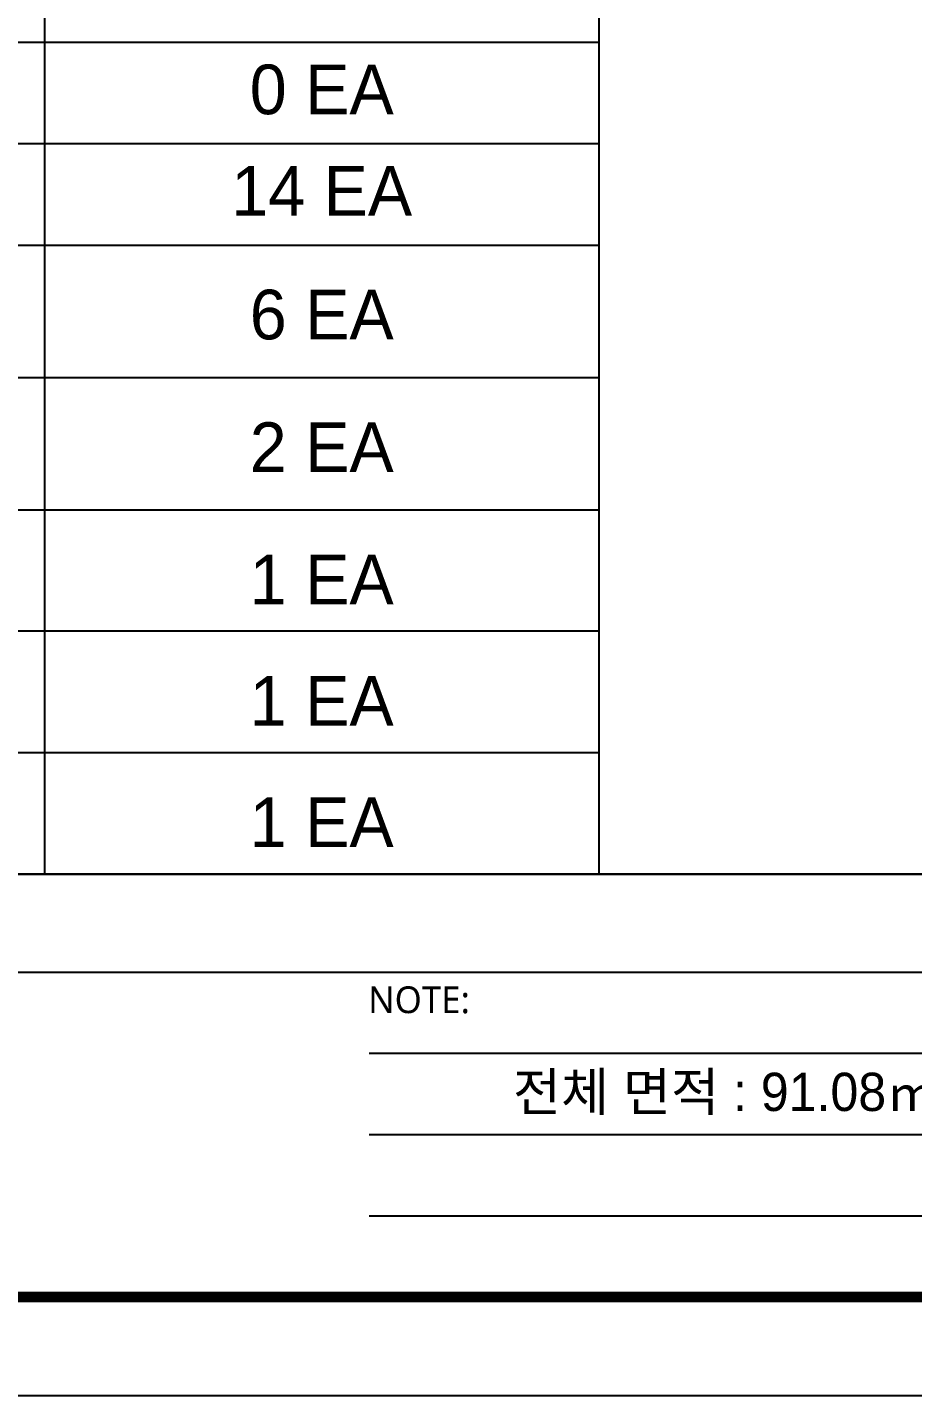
# Model space of a CAD drawing. Header units: millimetres. Extents: x 0 to 400063, y 963 to 238763.
# Drawn here: x 90633 to 93307, y 110534 to 114670 of the extents above; entities that cross this region are included whole.
import ezdxf
from ezdxf.enums import TextEntityAlignment as Align

# ---------------------------------------------------------------- set-up
doc = ezdxf.new("R2010")
doc.units = ezdxf.units.MM
doc.header["$LTSCALE"] = 40
doc.layers.get('Defpoints').update_dxf_attribs({"color": 249})
for name, color, linetype in [('01-FUR', 6, 'Continuous'), ('3TI-CE-LTEXT', 7, 'Continuous'), ('DWG', 7, 'Continuous'), ('FORTXT', 6, 'Continuous'), ('sheet', 7, 'Continuous')]:
    doc.layers.add(name, color=color, linetype=linetype)
doc.styles.add('HANA-TEXT', font='stylu.ttf')
doc.styles.add('맑은고딕', font='malgun.ttf')
doc.styles.add('울릉도L', font='HYWULM.TTF')

msp = doc.modelspace()

# ---------------------------------------------------------------- linework, layer by layer
at = {"layer": '01-FUR', "color": 140, "linetype": 'Continuous'}
for p, q in [((91665, 111568.9), (103545.8, 111568.9)), ((91665, 111323.3), (106601.6, 111323.3)), ((91665, 111077.7), (103545.8, 111077.7))]:
    msp.add_line(p, q, dxfattribs=at)
at = {"layer": '3TI-CE-LTEXT', "color": 3}
for p, q in [((90684.7, 119863.1), (90684.7, 112110.4)), ((88416.6, 114625.1), (92359.4, 114625.1)), ((88416.6, 114318.2), (92359.4, 114318.2)), ((87216.6, 114011.2), (92359.4, 114011.2)), ((87216.6, 113611.2), (92359.4, 113611.2)), ((87216.6, 113211.2), (92359.4, 113211.2)), ((92359.4, 112844.3), (88416.6, 112844.3)), ((92359.4, 112477.4), (88416.6, 112477.4))]:
    msp.add_line(p, q, dxfattribs=at)
msp.add_lwpolyline([(92359.4, 112110.4), (87216.6, 112110.4), (87216.6, 119863.1), (92359.4, 119863.1), (92359.4, 112110.4), (87216.6, 112110.4)], dxfattribs=at)
at = {"layer": 'Defpoints', "color": 9}
msp.add_lwpolyline([(107088.3, 124894.5), (86729.9, 124894.5), (86729.9, 110534.2), (107088.3, 110534.2)], close=True, dxfattribs=at)
at = {"layer": 'Defpoints'}
msp.add_lwpolyline([(87216.6, 124629), (106601.6, 124629), (106601.6, 112110.4), (87216.6, 112110.4)], close=True, dxfattribs=at)
at = {"layer": 'DWG', "color": 2, "const_width": 32.4}
msp.add_lwpolyline([(106601.6, 110832.1), (87216.6, 110832.1)], dxfattribs=at)
at = {"layer": 'FORTXT', "color": 6}
for p, q in [((87216.6, 112110.4), (106601.6, 112110.4)), ((87216.6, 111814.5), (106601.6, 111814.5))]:
    msp.add_line(p, q, dxfattribs=at)

# ---------------------------------------------------------------- texts
at = {"layer": '3TI-CE-LTEXT', "color": 0, "ltscale": 0.5, "style": 'HANA-TEXT'}
for s, p in [('0 EA', (91522.1, 114407.2)), ('14 EA', (91522.1, 114100.3)), ('6 EA', (91522.1, 113726.7)), ('2 EA', (91522.1, 113325.8)), ('1 EA', (91522.1, 112925.8)), ('1 EA', (91522.1, 112558.9)), ('1 EA', (91522.1, 112192))]:
    msp.add_text(s, height=150, rotation=360, dxfattribs=at).set_placement(p, align=Align.CENTER)
at = {"layer": 'sheet', "color": 6, "style": '맑은고딕'}
msp.add_text('NOTE:', height=80.82, dxfattribs=at).set_placement((91662.3, 111690.2))
at = {"layer": 'sheet', "color": 6, "style": '울릉도L'}
msp.add_text('전체 면적 : 91.08㎡ (27.55PY)', height=115.667, dxfattribs=at).set_placement((92099.9, 111452.3), align=Align.MIDDLE_LEFT)

doc.saveas('drawing.dxf')
